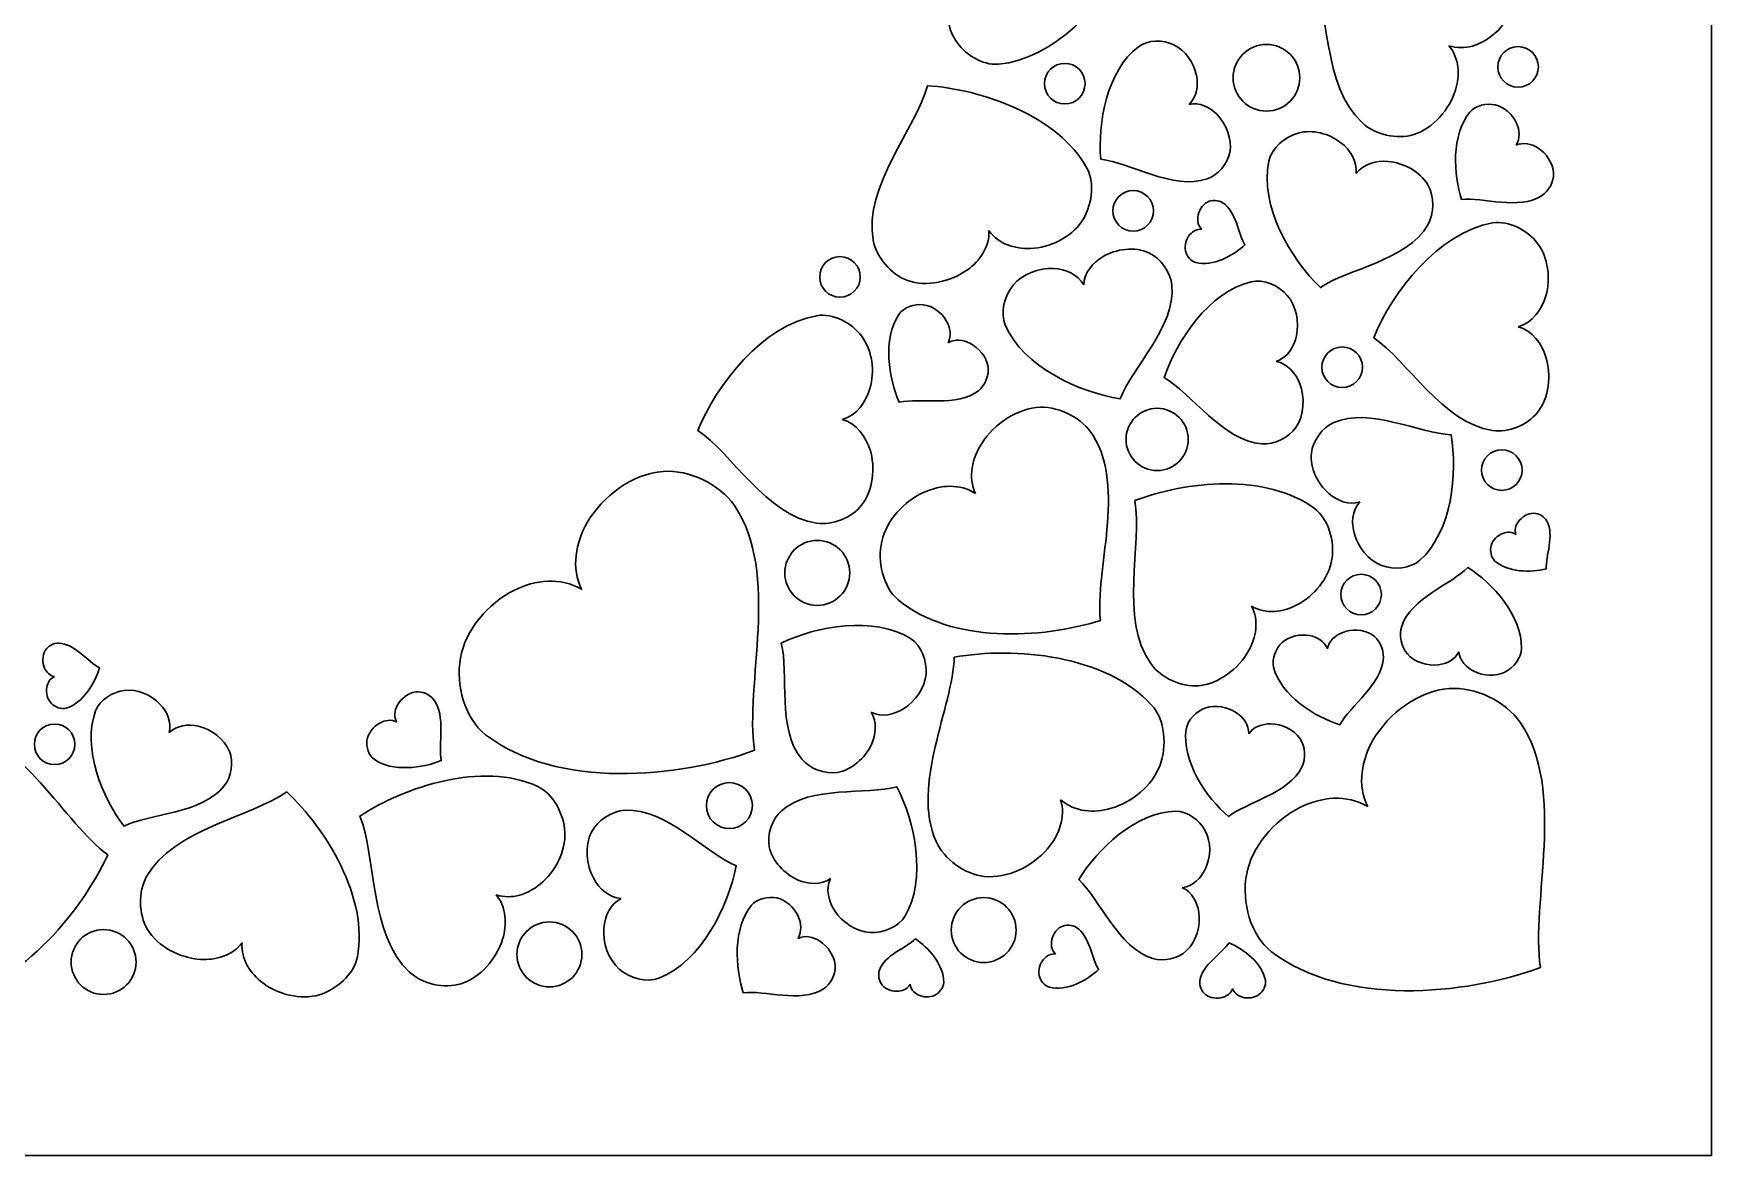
# Model space of a CAD drawing. Header units: millimetres. Extents: x -53 to 54, y -72 to 72.
# Drawn here: x -8.8 to 53.7, y -71.8 to -30 of the extents above; entities that cross this region are included whole.
import ezdxf

# ---------------------------------------------------------------- set-up
doc = ezdxf.new("R2010")
doc.units = ezdxf.units.MM
doc.header["$MEASUREMENT"] = 0
doc.layers.add('layer 1', color=7, linetype='Continuous')

msp = doc.modelspace()

# ---------------------------------------------------------------- linework, layer by layer
at = {"layer": 'layer 1', "lineweight": 30}
for points, knots in [([(-53.4818, 0.0166), (-53.4818, 0.0166), (53.7115, 0.0166), (53.7115, 0.0166), (53.7115, 0.0166), (53.7115, 0.0166), (53.7115, -71.8259), (53.7115, -71.8259), (53.7115, -71.8259), (53.7115, -71.8259), (-53.4818, -71.8259), (-53.4818, -71.8259), (-53.4818, -71.8259), (-53.4818, -71.8259), (-53.4818, 0.0166), (-53.4818, 0.0166)], [0, 0, 0, 0, 0.2, 0.2, 0.2, 0.2, 0.4, 0.4, 0.4, 0.4, 0.6, 0.6, 0.6, 0.6, 1, 1, 1, 1]), ([(26.5342, -27.2411), (25.9676, -27.3639), (25.6025, -27.7936), (25.4028, -28.3065), (25.4028, -28.3065), (25.1644, -28.9196), (25.1933, -29.7201), (25.5461, -30.2757), (25.5461, -30.2757), (25.8756, -30.7922), (26.5409, -31.2279), (27.153, -31.1739), (27.153, -31.1739), (29.1966, -30.9975), (31.0857, -28.9292), (31.925, -27.288), (31.925, -27.288), (30.7591, -26.3564), (29.6319, -23.894), (27.8088, -23.4735), (27.8088, -23.4735), (27.2232, -23.3387), (26.4943, -23.5602), (26.0809, -23.9987), (26.0809, -23.9987), (25.6025, -24.5043), (25.4441, -25.3492), (25.5916, -26.0297), (25.5916, -26.0297), (25.6992, -26.5299), (26.0202, -27.0619), (26.5342, -27.2411)], [0, 0, 0, 0, 0.1111111, 0.1111111, 0.1111111, 0.1111111, 0.2222222, 0.2222222, 0.2222222, 0.2222222, 0.3333333, 0.3333333, 0.3333333, 0.3333333, 0.4444444, 0.4444444, 0.4444444, 0.4444444, 0.5555556, 0.5555556, 0.5555556, 0.5555556, 0.6666667, 0.6666667, 0.6666667, 0.6666667, 0.7777778, 0.7777778, 0.7777778, 0.7777778, 1, 1, 1, 1]), ([(43.9318, -30.4877), (44.5326, -30.674), (45.1101, -30.4645), (45.5733, -30.0856), (45.5733, -30.0856), (46.1271, -29.6333), (46.5296, -28.8618), (46.4923, -28.1478), (46.4923, -28.1478), (46.4577, -27.4824), (46.0622, -26.7148), (45.4561, -26.4364), (45.4561, -26.4364), (43.4277, -25.509), (40.5335, -26.4502), (38.8592, -27.554), (38.8592, -27.554), (39.4628, -29.0586), (39.2081, -31.9913), (40.7074, -33.365), (40.7074, -33.365), (41.1897, -33.8074), (41.9972, -33.9894), (42.6226, -33.7964), (42.6226, -33.7964), (43.3462, -33.5731), (43.9484, -32.8609), (44.1745, -32.1373), (44.1745, -32.1373), (44.341, -31.6068), (44.322, -30.9315), (43.9318, -30.4877)], [0, 0, 0, 0, 0.1111111, 0.1111111, 0.1111111, 0.1111111, 0.2222222, 0.2222222, 0.2222222, 0.2222222, 0.3333333, 0.3333333, 0.3333333, 0.3333333, 0.4444444, 0.4444444, 0.4444444, 0.4444444, 0.5555556, 0.5555556, 0.5555556, 0.5555556, 0.6666667, 0.6666667, 0.6666667, 0.6666667, 0.7777778, 0.7777778, 0.7777778, 0.7777778, 1, 1, 1, 1]), ([(34.2498, -32.6707), (34.5461, -32.3797), (34.6026, -31.9789), (34.5267, -31.5902), (34.5267, -31.5902), (34.4357, -31.1273), (34.1105, -30.6532), (33.6832, -30.4521), (33.6832, -30.4521), (33.2853, -30.2644), (32.7145, -30.2563), (32.3646, -30.5237), (32.3646, -30.5237), (31.1933, -31.4152), (30.8406, -33.3939), (30.9619, -34.7116), (30.9619, -34.7116), (32.027, -34.8287), (33.6557, -35.8898), (34.9222, -35.4446), (34.9222, -35.4446), (35.33, -35.3014), (35.687, -34.8879), (35.7699, -34.4635), (35.7699, -34.4635), (35.8648, -33.9728), (35.6362, -33.3996), (35.2859, -33.0426), (35.2859, -33.0426), (35.0284, -32.7808), (34.6287, -32.5825), (34.2498, -32.6707)], [0, 0, 0, 0, 0.1111111, 0.1111111, 0.1111111, 0.1111111, 0.2222222, 0.2222222, 0.2222222, 0.2222222, 0.3333333, 0.3333333, 0.3333333, 0.3333333, 0.4444444, 0.4444444, 0.4444444, 0.4444444, 0.5555556, 0.5555556, 0.5555556, 0.5555556, 0.6666667, 0.6666667, 0.6666667, 0.6666667, 0.7777778, 0.7777778, 0.7777778, 0.7777778, 1, 1, 1, 1]), ([(38.3755, -31.6798), (38.3755, -32.3659), (37.8189, -32.9216), (37.1341, -32.9216), (37.1341, -32.9216), (36.4476, -32.9216), (35.8909, -32.3659), (35.8909, -31.6798), (35.8909, -31.6798), (35.8909, -30.9936), (36.4476, -30.4384), (37.1341, -30.4384), (37.1341, -30.4384), (37.8189, -30.4384), (38.3755, -30.9936), (38.3755, -31.6798)], [0, 0, 0, 0, 0.2, 0.2, 0.2, 0.2, 0.4, 0.4, 0.4, 0.4, 0.6, 0.6, 0.6, 0.6, 1, 1, 1, 1]), ([(47.2627, -31.2762), (47.2627, -31.6935), (46.9251, -32.0326), (46.5074, -32.0326), (46.5074, -32.0326), (46.0897, -32.0326), (45.7511, -31.6935), (45.7511, -31.2762), (45.7511, -31.2762), (45.7511, -30.8585), (46.0897, -30.5209), (46.5074, -30.5209), (46.5074, -30.5209), (46.9251, -30.5209), (47.2627, -30.8585), (47.2627, -31.2762)], [0, 0, 0, 0, 0.2, 0.2, 0.2, 0.2, 0.4, 0.4, 0.4, 0.4, 0.6, 0.6, 0.6, 0.6, 1, 1, 1, 1]), ([(30.3774, -31.9003), (30.3774, -32.318), (30.0398, -32.6556), (29.6224, -32.6556), (29.6224, -32.6556), (29.2047, -32.6556), (28.8657, -32.318), (28.8657, -31.9003), (28.8657, -31.9003), (28.8657, -31.4826), (29.2047, -31.1439), (29.6224, -31.1439), (29.6224, -31.1439), (30.0398, -31.1439), (30.3774, -31.4826), (30.3774, -31.9003)], [0, 0, 0, 0, 0.2, 0.2, 0.2, 0.2, 0.4, 0.4, 0.4, 0.4, 0.6, 0.6, 0.6, 0.6, 1, 1, 1, 1]), ([(26.7946, -37.3726), (27.1625, -37.8823), (27.7495, -38.0615), (28.3475, -38.0368), (28.3475, -38.0368), (29.0615, -38.009), (29.8468, -37.6343), (30.2465, -37.0416), (30.2465, -37.0416), (30.6201, -36.4892), (30.7647, -35.6376), (30.4479, -35.0506), (30.4479, -35.0506), (29.3854, -33.0895), (26.5053, -32.1013), (24.5043, -31.9775), (24.5043, -31.9775), (24.0828, -33.5428), (22.116, -35.7339), (22.4868, -37.732), (22.4868, -37.732), (22.6067, -38.3759), (23.143, -39.007), (23.7589, -39.2289), (23.7589, -39.2289), (24.4712, -39.4864), (25.3806, -39.2783), (25.9966, -38.8359), (25.9966, -38.8359), (26.4474, -38.512), (26.8387, -37.961), (26.7946, -37.3726)], [0, 0, 0, 0, 0.1111111, 0.1111111, 0.1111111, 0.1111111, 0.2222222, 0.2222222, 0.2222222, 0.2222222, 0.3333333, 0.3333333, 0.3333333, 0.3333333, 0.4444444, 0.4444444, 0.4444444, 0.4444444, 0.5555556, 0.5555556, 0.5555556, 0.5555556, 0.6666667, 0.6666667, 0.6666667, 0.6666667, 0.7777778, 0.7777778, 0.7777778, 0.7777778, 1, 1, 1, 1]), ([(46.433, -34.1961), (46.597, -33.9358), (46.5709, -33.6366), (46.451, -33.3706), (46.451, -33.3706), (46.3078, -33.051), (45.9934, -32.7642), (45.6516, -32.6912), (45.6516, -32.6912), (45.3334, -32.6224), (44.9213, -32.712), (44.7132, -32.9628), (44.7132, -32.9628), (44.0186, -33.8035), (44.0958, -35.289), (44.4045, -36.219), (44.4045, -36.219), (45.1916, -36.1241), (46.5434, -36.6158), (47.3827, -36.0828), (47.3827, -36.0828), (47.6525, -35.9103), (47.8399, -35.5522), (47.8289, -35.2323), (47.8289, -35.2323), (47.8152, -34.8632), (47.5548, -34.4882), (47.2419, -34.29), (47.2419, -34.29), (47.0133, -34.145), (46.6909, -34.0681), (46.433, -34.1961)], [0, 0, 0, 0, 0.1111111, 0.1111111, 0.1111111, 0.1111111, 0.2222222, 0.2222222, 0.2222222, 0.2222222, 0.3333333, 0.3333333, 0.3333333, 0.3333333, 0.4444444, 0.4444444, 0.4444444, 0.4444444, 0.5555556, 0.5555556, 0.5555556, 0.5555556, 0.6666667, 0.6666667, 0.6666667, 0.6666667, 0.7777778, 0.7777778, 0.7777778, 0.7777778, 1, 1, 1, 1]), ([(40.477, -35.2488), (40.5158, -34.7722), (40.265, -34.3792), (39.9066, -34.0984), (39.9066, -34.0984), (39.4794, -33.7633), (38.8416, -33.5925), (38.3177, -33.7386), (38.3177, -33.7386), (37.8298, -33.8737), (37.3257, -34.2953), (37.2209, -34.7899), (37.2209, -34.7899), (36.8681, -36.4479), (38.0464, -38.4376), (39.1418, -39.4959), (39.1418, -39.4959), (40.1574, -38.7988), (42.3746, -38.5025), (43.1451, -37.163), (43.1451, -37.163), (43.3931, -36.7316), (43.3931, -36.1033), (43.1479, -35.6718), (43.1479, -35.6718), (42.8625, -35.1719), (42.2328, -34.8438), (41.6595, -34.7955), (41.6595, -34.7955), (41.239, -34.7609), (40.7416, -34.8865), (40.477, -35.2488)], [0, 0, 0, 0, 0.1111111, 0.1111111, 0.1111111, 0.1111111, 0.2222222, 0.2222222, 0.2222222, 0.2222222, 0.3333333, 0.3333333, 0.3333333, 0.3333333, 0.4444444, 0.4444444, 0.4444444, 0.4444444, 0.5555556, 0.5555556, 0.5555556, 0.5555556, 0.6666667, 0.6666667, 0.6666667, 0.6666667, 0.7777778, 0.7777778, 0.7777778, 0.7777778, 1, 1, 1, 1]), ([(32.9269, -36.6395), (32.9269, -37.0568), (32.5879, -37.3944), (32.1702, -37.3944), (32.1702, -37.3944), (31.7528, -37.3944), (31.4138, -37.0568), (31.4138, -36.6395), (31.4138, -36.6395), (31.4138, -36.2218), (31.7528, -35.8828), (32.1702, -35.8828), (32.1702, -35.8828), (32.5879, -35.8828), (32.9269, -36.2218), (32.9269, -36.6395)], [0, 0, 0, 0, 0.2, 0.2, 0.2, 0.2, 0.4, 0.4, 0.4, 0.4, 0.6, 0.6, 0.6, 0.6, 1, 1, 1, 1]), ([(34.7306, -37.3242), (34.5504, -37.3024), (34.3959, -37.3916), (34.2816, -37.5239), (34.2816, -37.5239), (34.1464, -37.6812), (34.0706, -37.9222), (34.1189, -38.125), (34.1189, -38.125), (34.1616, -38.3138), (34.3147, -38.5134), (34.502, -38.5618), (34.502, -38.5618), (35.1303, -38.7244), (35.9103, -38.3067), (36.3319, -37.906), (36.3319, -37.906), (36.0825, -37.5048), (36.0056, -36.6532), (35.5064, -36.3361), (35.5064, -36.3361), (35.3466, -36.2341), (35.1056, -36.2246), (34.936, -36.3114), (34.936, -36.3114), (34.7405, -36.4119), (34.6054, -36.6462), (34.5779, -36.8653), (34.5779, -36.8653), (34.5571, -37.0251), (34.5969, -37.218), (34.7306, -37.3242)], [0, 0, 0, 0, 0.1111111, 0.1111111, 0.1111111, 0.1111111, 0.2222222, 0.2222222, 0.2222222, 0.2222222, 0.3333333, 0.3333333, 0.3333333, 0.3333333, 0.4444444, 0.4444444, 0.4444444, 0.4444444, 0.5555556, 0.5555556, 0.5555556, 0.5555556, 0.6666667, 0.6666667, 0.6666667, 0.6666667, 0.7777778, 0.7777778, 0.7777778, 0.7777778, 1, 1, 1, 1]), ([(46.506, -40.9568), (47.0588, -40.7871), (47.388, -40.3285), (47.5439, -39.7993), (47.5439, -39.7993), (47.7284, -39.1682), (47.6331, -38.3744), (47.2338, -37.8506), (47.2338, -37.8506), (46.863, -37.3627), (46.1628, -36.9852), (45.5581, -37.09), (45.5581, -37.09), (43.5363, -37.4385), (41.8275, -39.6571), (41.129, -41.3646), (41.129, -41.3646), (42.3704, -42.1943), (43.7004, -44.5533), (45.551, -44.8179), (45.551, -44.8179), (46.1479, -44.9033), (46.8546, -44.6211), (47.231, -44.1498), (47.231, -44.1498), (47.6635, -43.6054), (47.7503, -42.751), (47.5464, -42.0839), (47.5464, -42.0839), (47.3975, -41.595), (47.0324, -41.0919), (46.506, -40.9568)], [0, 0, 0, 0, 0.1111111, 0.1111111, 0.1111111, 0.1111111, 0.2222222, 0.2222222, 0.2222222, 0.2222222, 0.3333333, 0.3333333, 0.3333333, 0.3333333, 0.4444444, 0.4444444, 0.4444444, 0.4444444, 0.5555556, 0.5555556, 0.5555556, 0.5555556, 0.6666667, 0.6666667, 0.6666667, 0.6666667, 0.7777778, 0.7777778, 0.7777778, 0.7777778, 1, 1, 1, 1]), ([(30.3308, -39.3982), (30.0881, -38.9862), (29.6566, -38.8098), (29.2019, -38.7865), (29.2019, -38.7865), (28.6604, -38.7586), (28.0402, -38.9876), (27.6959, -39.4077), (27.6959, -39.4077), (27.3749, -39.8007), (27.2066, -40.4343), (27.4052, -40.9003), (27.4052, -40.9003), (28.0734, -42.4575), (30.1833, -43.404), (31.6879, -43.6386), (31.6879, -43.6386), (32.1166, -42.4822), (33.7566, -40.9624), (33.6145, -39.4243), (33.6145, -39.4243), (33.5689, -38.9297), (33.2066, -38.4157), (32.7561, -38.2048), (32.7561, -38.2048), (32.2351, -37.961), (31.5324, -38.0545), (31.0364, -38.3455), (31.0364, -38.3455), (30.6723, -38.5604), (30.3375, -38.9491), (30.3308, -39.3982)], [0, 0, 0, 0, 0.1111111, 0.1111111, 0.1111111, 0.1111111, 0.2222222, 0.2222222, 0.2222222, 0.2222222, 0.3333333, 0.3333333, 0.3333333, 0.3333333, 0.4444444, 0.4444444, 0.4444444, 0.4444444, 0.5555556, 0.5555556, 0.5555556, 0.5555556, 0.6666667, 0.6666667, 0.6666667, 0.6666667, 0.7777778, 0.7777778, 0.7777778, 0.7777778, 1, 1, 1, 1]), ([(22.0031, -39.099), (22.0031, -39.5167), (21.6641, -39.8558), (21.2468, -39.8558), (21.2468, -39.8558), (20.8291, -39.8558), (20.4915, -39.5167), (20.4915, -39.099), (20.4915, -39.099), (20.4915, -38.6817), (20.8291, -38.3427), (21.2468, -38.3427), (21.2468, -38.3427), (21.6641, -38.3427), (22.0031, -38.6817), (22.0031, -39.099)], [0, 0, 0, 0, 0.2, 0.2, 0.2, 0.2, 0.4, 0.4, 0.4, 0.4, 0.6, 0.6, 0.6, 0.6, 1, 1, 1, 1]), ([(37.5021, -42.2494), (37.925, -42.0881), (38.1579, -41.7121), (38.2531, -41.2916), (38.2531, -41.2916), (38.3646, -40.7885), (38.2489, -40.1726), (37.9113, -39.7856), (37.9113, -39.7856), (37.5941, -39.4229), (37.0293, -39.164), (36.5623, -39.2768), (36.5623, -39.2768), (35.0009, -39.6547), (33.7799, -41.4764), (33.3238, -42.8448), (33.3238, -42.8448), (34.3352, -43.429), (35.4969, -45.2025), (36.9563, -45.3143), (36.9563, -45.3143), (37.4262, -45.3499), (37.9649, -45.0938), (38.2323, -44.7065), (38.2323, -44.7065), (38.5438, -44.257), (38.5671, -43.586), (38.3727, -43.0763), (38.3727, -43.0763), (38.2309, -42.7013), (37.9194, -42.3266), (37.5021, -42.2494)], [0, 0, 0, 0, 0.1111111, 0.1111111, 0.1111111, 0.1111111, 0.2222222, 0.2222222, 0.2222222, 0.2222222, 0.3333333, 0.3333333, 0.3333333, 0.3333333, 0.4444444, 0.4444444, 0.4444444, 0.4444444, 0.5555556, 0.5555556, 0.5555556, 0.5555556, 0.6666667, 0.6666667, 0.6666667, 0.6666667, 0.7777778, 0.7777778, 0.7777778, 0.7777778, 1, 1, 1, 1]), ([(21.3265, -44.4115), (21.8804, -44.2408), (22.2084, -43.7818), (22.3644, -43.2541), (22.3644, -43.2541), (22.5503, -42.6229), (22.4536, -41.8278), (22.0557, -41.3039), (22.0557, -41.3039), (21.6835, -40.8164), (20.9832, -40.4385), (20.38, -40.5433), (20.38, -40.5433), (18.3568, -40.8919), (16.648, -43.1105), (15.9509, -44.8179), (15.9509, -44.8179), (17.1909, -45.6477), (18.5209, -48.0067), (20.3729, -48.2713), (20.3729, -48.2713), (20.9684, -48.357), (21.6765, -48.0758), (22.0515, -47.6045), (22.0515, -47.6045), (22.4854, -47.0588), (22.5722, -46.2043), (22.3683, -45.5372), (22.3683, -45.5372), (22.218, -45.0497), (21.8528, -44.5452), (21.3265, -44.4115)], [0, 0, 0, 0, 0.1111111, 0.1111111, 0.1111111, 0.1111111, 0.2222222, 0.2222222, 0.2222222, 0.2222222, 0.3333333, 0.3333333, 0.3333333, 0.3333333, 0.4444444, 0.4444444, 0.4444444, 0.4444444, 0.5555556, 0.5555556, 0.5555556, 0.5555556, 0.6666667, 0.6666667, 0.6666667, 0.6666667, 0.7777778, 0.7777778, 0.7777778, 0.7777778, 1, 1, 1, 1]), ([(25.272, -41.5547), (25.4095, -41.2806), (25.3545, -40.9857), (25.2085, -40.7321), (25.2085, -40.7321), (25.0349, -40.429), (24.6945, -40.174), (24.3473, -40.1355), (24.3473, -40.1355), (24.0235, -40.0981), (23.621, -40.229), (23.4389, -40.4992), (23.4389, -40.4992), (22.8314, -41.4034), (23.0558, -42.8748), (23.4555, -43.7695), (23.4555, -43.7695), (24.2288, -43.597), (25.6233, -43.9526), (26.4047, -43.3394), (26.4047, -43.3394), (26.657, -43.1408), (26.8069, -42.7662), (26.7642, -42.449), (26.7642, -42.449), (26.7148, -42.0825), (26.4185, -41.7354), (26.0876, -41.5685), (26.0876, -41.5685), (25.8452, -41.4475), (25.5171, -41.402), (25.272, -41.5547)], [0, 0, 0, 0, 0.1111111, 0.1111111, 0.1111111, 0.1111111, 0.2222222, 0.2222222, 0.2222222, 0.2222222, 0.3333333, 0.3333333, 0.3333333, 0.3333333, 0.4444444, 0.4444444, 0.4444444, 0.4444444, 0.5555556, 0.5555556, 0.5555556, 0.5555556, 0.6666667, 0.6666667, 0.6666667, 0.6666667, 0.7777778, 0.7777778, 0.7777778, 0.7777778, 1, 1, 1, 1]), ([(40.7113, -42.4642), (40.7113, -42.8819), (40.3737, -43.2209), (39.9563, -43.2209), (39.9563, -43.2209), (39.5386, -43.2209), (39.1996, -42.8819), (39.1996, -42.4642), (39.1996, -42.4642), (39.1996, -42.0469), (39.5386, -41.7093), (39.9563, -41.7093), (39.9563, -41.7093), (40.3737, -41.7093), (40.7113, -42.0469), (40.7113, -42.4642)], [0, 0, 0, 0, 0.2, 0.2, 0.2, 0.2, 0.4, 0.4, 0.4, 0.4, 0.6, 0.6, 0.6, 0.6, 1, 1, 1, 1]), ([(26.2957, -47.1703), (25.6964, -46.7871), (25.0046, -46.8436), (24.3858, -47.1166), (24.3858, -47.1166), (23.6457, -47.4433), (22.9761, -48.1654), (22.8025, -48.955), (22.8025, -48.955), (22.6385, -49.6908), (22.841, -50.6472), (23.4185, -51.1309), (23.4185, -51.1309), (25.3517, -52.7515), (28.7899, -52.5928), (30.9467, -51.8929), (30.9467, -51.8929), (30.74, -50.0697), (31.8975, -46.9484), (30.6765, -45.0014), (30.6765, -45.0014), (30.2839, -44.3741), (29.457, -43.9332), (28.7168, -43.9554), (28.7168, -43.9554), (27.8614, -43.9815), (26.9903, -44.5795), (26.5257, -45.2991), (26.5257, -45.2991), (26.1867, -45.8283), (26.0036, -46.5709), (26.2957, -47.1703)], [0, 0, 0, 0, 0.1111111, 0.1111111, 0.1111111, 0.1111111, 0.2222222, 0.2222222, 0.2222222, 0.2222222, 0.3333333, 0.3333333, 0.3333333, 0.3333333, 0.4444444, 0.4444444, 0.4444444, 0.4444444, 0.5555556, 0.5555556, 0.5555556, 0.5555556, 0.6666667, 0.6666667, 0.6666667, 0.6666667, 0.7777778, 0.7777778, 0.7777778, 0.7777778, 1, 1, 1, 1]), ([(34.2223, -45.1527), (34.2223, -45.7923), (33.7026, -46.3119), (33.0634, -46.3119), (33.0634, -46.3119), (32.4224, -46.3119), (31.9031, -45.7923), (31.9031, -45.1527), (31.9031, -45.1527), (31.9031, -44.5121), (32.4224, -43.9938), (33.0634, -43.9938), (33.0634, -43.9938), (33.7026, -43.9938), (34.2223, -44.5121), (34.2223, -45.1527)], [0, 0, 0, 0, 0.2, 0.2, 0.2, 0.2, 0.4, 0.4, 0.4, 0.4, 0.6, 0.6, 0.6, 0.6, 1, 1, 1, 1]), ([(40.6164, -47.4832), (40.3201, -47.8264), (40.2925, -48.2674), (40.4097, -48.6819), (40.4097, -48.6819), (40.5487, -49.1783), (40.9431, -49.6647), (41.4253, -49.8464), (41.4253, -49.8464), (41.8744, -50.0161), (42.4946, -49.9745), (42.853, -49.6535), (42.853, -49.6535), (44.0489, -48.5828), (44.2599, -46.4001), (44.0133, -44.9777), (44.0133, -44.9777), (42.8445, -44.9435), (40.9815, -43.9321), (39.6434, -44.5258), (39.6434, -44.5258), (39.212, -44.716), (38.8606, -45.1982), (38.8084, -45.6671), (38.8084, -45.6671), (38.7463, -46.2086), (39.0455, -46.8108), (39.4575, -47.1688), (39.4575, -47.1688), (39.7591, -47.431), (40.211, -47.6126), (40.6164, -47.4832)], [0, 0, 0, 0, 0.1111111, 0.1111111, 0.1111111, 0.1111111, 0.2222222, 0.2222222, 0.2222222, 0.2222222, 0.3333333, 0.3333333, 0.3333333, 0.3333333, 0.4444444, 0.4444444, 0.4444444, 0.4444444, 0.5555556, 0.5555556, 0.5555556, 0.5555556, 0.6666667, 0.6666667, 0.6666667, 0.6666667, 0.7777778, 0.7777778, 0.7777778, 0.7777778, 1, 1, 1, 1]), ([(46.6591, -46.2954), (46.6591, -46.7127), (46.3201, -47.0503), (45.9024, -47.0503), (45.9024, -47.0503), (45.4851, -47.0503), (45.1461, -46.7127), (45.1461, -46.2954), (45.1461, -46.2954), (45.1461, -45.8777), (45.4851, -45.5387), (45.9024, -45.5387), (45.9024, -45.5387), (46.3201, -45.5387), (46.6591, -45.8777), (46.6591, -46.2954)], [0, 0, 0, 0, 0.2, 0.2, 0.2, 0.2, 0.4, 0.4, 0.4, 0.4, 0.6, 0.6, 0.6, 0.6, 1, 1, 1, 1]), ([(11.6336, -50.7421), (10.8176, -50.268), (9.9053, -50.3812), (9.1006, -50.7781), (9.1006, -50.7781), (8.1386, -51.2533), (7.2926, -52.2471), (7.1067, -53.3026), (7.1067, -53.3026), (6.9314, -54.2879), (7.2542, -55.5434), (8.0465, -56.1523), (8.0465, -56.1523), (10.6991, -58.1893), (15.2467, -57.7839), (18.0633, -56.7341), (18.0633, -56.7341), (17.6858, -54.3306), (19.0419, -50.129), (17.3137, -47.6183), (17.3137, -47.6183), (16.757, -46.8108), (15.6365, -46.2745), (14.6583, -46.3448), (14.6583, -46.3448), (13.5255, -46.4291), (12.4051, -47.2694), (11.8318, -48.2494), (11.8318, -48.2494), (11.4117, -48.9687), (11.2117, -49.9635), (11.6336, -50.7421)], [0, 0, 0, 0, 0.1111111, 0.1111111, 0.1111111, 0.1111111, 0.2222222, 0.2222222, 0.2222222, 0.2222222, 0.3333333, 0.3333333, 0.3333333, 0.3333333, 0.4444444, 0.4444444, 0.4444444, 0.4444444, 0.5555556, 0.5555556, 0.5555556, 0.5555556, 0.6666667, 0.6666667, 0.6666667, 0.6666667, 0.7777778, 0.7777778, 0.7777778, 0.7777778, 1, 1, 1, 1]), ([(36.5799, -51.368), (37.1285, -51.6752), (37.7363, -51.5909), (38.2683, -51.3182), (38.2683, -51.3182), (38.9047, -50.993), (39.46, -50.322), (39.5746, -49.6164), (39.5746, -49.6164), (39.6805, -48.9592), (39.4547, -48.1252), (38.9199, -47.7255), (38.9199, -47.7255), (37.1313, -46.3931), (34.1038, -46.706), (32.2351, -47.4334), (32.2351, -47.4334), (32.5106, -49.0322), (31.6452, -51.846), (32.8221, -53.5037), (32.8221, -53.5037), (33.201, -54.0385), (33.9535, -54.3842), (34.6054, -54.3278), (34.6054, -54.3278), (35.3589, -54.2618), (36.0977, -53.6899), (36.4712, -53.0313), (36.4712, -53.0313), (36.7439, -52.5473), (36.8681, -51.8834), (36.5799, -51.368)], [0, 0, 0, 0, 0.1111111, 0.1111111, 0.1111111, 0.1111111, 0.2222222, 0.2222222, 0.2222222, 0.2222222, 0.3333333, 0.3333333, 0.3333333, 0.3333333, 0.4444444, 0.4444444, 0.4444444, 0.4444444, 0.5555556, 0.5555556, 0.5555556, 0.5555556, 0.6666667, 0.6666667, 0.6666667, 0.6666667, 0.7777778, 0.7777778, 0.7777778, 0.7777778, 1, 1, 1, 1]), ([(46.4302, -48.6946), (46.2813, -48.587), (46.1038, -48.5923), (45.9412, -48.653), (45.9412, -48.653), (45.7468, -48.726), (45.5648, -48.9024), (45.5084, -49.1024), (45.5084, -49.1024), (45.4561, -49.2883), (45.4946, -49.5363), (45.635, -49.67), (45.635, -49.67), (46.1077, -50.1124), (46.9939, -50.1209), (47.5562, -49.972), (47.5562, -49.972), (47.5298, -49.5021), (47.8702, -48.7179), (47.5852, -48.1997), (47.5852, -48.1997), (47.4927, -48.0331), (47.2874, -47.909), (47.0973, -47.9033), (47.0973, -47.9033), (46.8768, -47.898), (46.6454, -48.0398), (46.5155, -48.2176), (46.5155, -48.2176), (46.4206, -48.3485), (46.3642, -48.5359), (46.4302, -48.6946)], [0, 0, 0, 0, 0.1111111, 0.1111111, 0.1111111, 0.1111111, 0.2222222, 0.2222222, 0.2222222, 0.2222222, 0.3333333, 0.3333333, 0.3333333, 0.3333333, 0.4444444, 0.4444444, 0.4444444, 0.4444444, 0.5555556, 0.5555556, 0.5555556, 0.5555556, 0.6666667, 0.6666667, 0.6666667, 0.6666667, 0.7777778, 0.7777778, 0.7777778, 0.7777778, 1, 1, 1, 1]), ([(21.6119, -50.1248), (21.6119, -50.7933), (21.0704, -51.3348), (20.4019, -51.3348), (20.4019, -51.3348), (19.7337, -51.3348), (19.1918, -50.7933), (19.1918, -50.1248), (19.1918, -50.1248), (19.1918, -49.4566), (19.7337, -48.9151), (20.4019, -48.9151), (20.4019, -48.9151), (21.0704, -48.9151), (21.6119, -49.4566), (21.6119, -50.1248)], [0, 0, 0, 0, 0.2, 0.2, 0.2, 0.2, 0.4, 0.4, 0.4, 0.4, 0.6, 0.6, 0.6, 0.6, 1, 1, 1, 1]), ([(44.304, -53.0669), (44.3424, -53.4045), (44.5728, -53.643), (44.8621, -53.7891), (44.8621, -53.7891), (45.2067, -53.964), (45.6752, -53.993), (46.0209, -53.8194), (46.0209, -53.8194), (46.342, -53.6554), (46.6341, -53.2917), (46.6383, -52.9318), (46.6383, -52.9318), (46.6521, -51.726), (45.5525, -50.5036), (44.6416, -49.918), (44.6416, -49.918), (44.0299, -50.5467), (42.5263, -51.0632), (42.175, -52.1053), (42.175, -52.1053), (42.0617, -52.44), (42.1499, -52.8782), (42.3831, -53.1456), (42.3831, -53.1456), (42.6516, -53.4543), (43.1352, -53.5947), (43.542, -53.5478), (43.542, -53.5478), (43.8408, -53.5135), (44.1703, -53.3562), (44.304, -53.0669)], [0, 0, 0, 0, 0.1111111, 0.1111111, 0.1111111, 0.1111111, 0.2222222, 0.2222222, 0.2222222, 0.2222222, 0.3333333, 0.3333333, 0.3333333, 0.3333333, 0.4444444, 0.4444444, 0.4444444, 0.4444444, 0.5555556, 0.5555556, 0.5555556, 0.5555556, 0.6666667, 0.6666667, 0.6666667, 0.6666667, 0.7777778, 0.7777778, 0.7777778, 0.7777778, 1, 1, 1, 1]), ([(41.4168, -50.9309), (41.4168, -51.3486), (41.0792, -51.6876), (40.6619, -51.6876), (40.6619, -51.6876), (40.2442, -51.6876), (39.9052, -51.3486), (39.9052, -50.9309), (39.9052, -50.9309), (39.9052, -50.5135), (40.2442, -50.1759), (40.6619, -50.1759), (40.6619, -50.1759), (41.0792, -50.1759), (41.4168, -50.5135), (41.4168, -50.9309)], [0, 0, 0, 0, 0.2, 0.2, 0.2, 0.2, 0.4, 0.4, 0.4, 0.4, 0.6, 0.6, 0.6, 0.6, 1, 1, 1, 1]), ([(22.4028, -55.3187), (22.8135, -55.5089), (23.2449, -55.4136), (23.6114, -55.1892), (23.6114, -55.1892), (24.051, -54.919), (24.4105, -54.4064), (24.4532, -53.8924), (24.4532, -53.8924), (24.4934, -53.4141), (24.2838, -52.8285), (23.8774, -52.5723), (23.8774, -52.5723), (22.5185, -51.7151), (20.362, -52.1106), (19.061, -52.7374), (19.061, -52.7374), (19.3492, -53.8702), (18.886, -55.9403), (19.8244, -57.0646), (19.8244, -57.0646), (20.1263, -57.4259), (20.6859, -57.6322), (21.1501, -57.5553), (21.1501, -57.5553), (21.6888, -57.4657), (22.1866, -57.0138), (22.418, -56.5189), (22.418, -56.5189), (22.5859, -56.1566), (22.6385, -55.6729), (22.4028, -55.3187)], [0, 0, 0, 0, 0.1111111, 0.1111111, 0.1111111, 0.1111111, 0.2222222, 0.2222222, 0.2222222, 0.2222222, 0.3333333, 0.3333333, 0.3333333, 0.3333333, 0.4444444, 0.4444444, 0.4444444, 0.4444444, 0.5555556, 0.5555556, 0.5555556, 0.5555556, 0.6666667, 0.6666667, 0.6666667, 0.6666667, 0.7777778, 0.7777778, 0.7777778, 0.7777778, 1, 1, 1, 1]), ([(39.4035, -52.9569), (39.2864, -52.6715), (39.0289, -52.5198), (38.7421, -52.4619), (38.7421, -52.4619), (38.3992, -52.3931), (37.9829, -52.4813), (37.7254, -52.717), (37.7254, -52.717), (37.4841, -52.9375), (37.3172, -53.3248), (37.4015, -53.6402), (37.4015, -53.6402), (37.6813, -54.6929), (38.935, -55.4937), (39.871, -55.7816), (39.871, -55.7816), (40.2513, -55.0873), (41.4377, -54.2727), (41.4913, -53.2807), (41.4913, -53.2807), (41.5079, -52.9607), (41.3262, -52.5999), (41.0588, -52.4235), (41.0588, -52.4235), (40.7501, -52.2196), (40.2939, -52.2139), (39.9507, -52.3533), (39.9507, -52.3533), (39.6985, -52.4552), (39.449, -52.6715), (39.4035, -52.9569)], [0, 0, 0, 0, 0.1111111, 0.1111111, 0.1111111, 0.1111111, 0.2222222, 0.2222222, 0.2222222, 0.2222222, 0.3333333, 0.3333333, 0.3333333, 0.3333333, 0.4444444, 0.4444444, 0.4444444, 0.4444444, 0.5555556, 0.5555556, 0.5555556, 0.5555556, 0.6666667, 0.6666667, 0.6666667, 0.6666667, 0.7777778, 0.7777778, 0.7777778, 0.7777778, 1, 1, 1, 1]), ([(-8.0161, -53.9863), (-8.1841, -54.0593), (-8.2694, -54.2163), (-8.2998, -54.387), (-8.2998, -54.387), (-8.3344, -54.5923), (-8.2751, -54.8379), (-8.1319, -54.9878), (-8.1319, -54.9878), (-7.9967, -55.1272), (-7.7639, -55.2196), (-7.5776, -55.1656), (-7.5776, -55.1656), (-6.9564, -54.9825), (-6.5003, -54.223), (-6.3443, -53.6624), (-6.3443, -53.6624), (-6.7634, -53.4472), (-7.2665, -52.7554), (-7.8574, -52.7403), (-7.8574, -52.7403), (-8.0475, -52.735), (-8.2599, -52.8493), (-8.3605, -53.0105), (-8.3605, -53.0105), (-8.4762, -53.1978), (-8.4723, -53.4695), (-8.3841, -53.6705), (-8.3841, -53.6705), (-8.3192, -53.818), (-8.1869, -53.9626), (-8.0161, -53.9863)], [0, 0, 0, 0, 0.1111111, 0.1111111, 0.1111111, 0.1111111, 0.2222222, 0.2222222, 0.2222222, 0.2222222, 0.3333333, 0.3333333, 0.3333333, 0.3333333, 0.4444444, 0.4444444, 0.4444444, 0.4444444, 0.5555556, 0.5555556, 0.5555556, 0.5555556, 0.6666667, 0.6666667, 0.6666667, 0.6666667, 0.7777778, 0.7777778, 0.7777778, 0.7777778, 1, 1, 1, 1]), ([(29.4665, -58.5777), (30.0069, -59.0395), (30.6998, -59.0793), (31.3503, -58.8934), (31.3503, -58.8934), (32.1275, -58.6701), (32.8895, -58.0471), (33.1707, -57.2893), (33.1707, -57.2893), (33.4328, -56.581), (33.3636, -55.6066), (32.8567, -55.0471), (32.8567, -55.0471), (31.1644, -53.1784), (27.7344, -52.8658), (25.5034, -53.2655), (25.5034, -53.2655), (25.4593, -55.0996), (23.8855, -58.0333), (24.8296, -60.1295), (24.8296, -60.1295), (25.134, -60.8048), (25.8921, -61.353), (26.6277, -61.4316), (26.6277, -61.4316), (27.4796, -61.5241), (28.4247, -61.0514), (28.9814, -60.4008), (28.9814, -60.4008), (29.391, -59.9228), (29.6732, -59.213), (29.4665, -58.5777)], [0, 0, 0, 0, 0.1111111, 0.1111111, 0.1111111, 0.1111111, 0.2222222, 0.2222222, 0.2222222, 0.2222222, 0.3333333, 0.3333333, 0.3333333, 0.3333333, 0.4444444, 0.4444444, 0.4444444, 0.4444444, 0.5555556, 0.5555556, 0.5555556, 0.5555556, 0.6666667, 0.6666667, 0.6666667, 0.6666667, 0.7777778, 0.7777778, 0.7777778, 0.7777778, 1, 1, 1, 1]), ([(40.9127, -58.8299), (40.0982, -58.3558), (39.1845, -58.469), (38.3798, -58.8659), (38.3798, -58.8659), (37.4192, -59.3411), (36.5732, -60.3349), (36.3859, -61.3904), (36.3859, -61.3904), (36.212, -62.3757), (36.5333, -63.6309), (37.3271, -64.2401), (37.3271, -64.2401), (39.9796, -66.2767), (44.5273, -65.8717), (47.3424, -64.8215), (47.3424, -64.8215), (46.965, -62.4184), (48.3225, -58.2182), (46.5942, -55.7061), (46.5942, -55.7061), (46.0375, -54.8982), (44.9171, -54.3623), (43.9388, -54.4325), (43.9388, -54.4325), (42.8061, -54.5165), (41.6857, -55.3572), (41.1124, -56.3372), (41.1124, -56.3372), (40.6922, -57.0565), (40.4922, -58.0513), (40.9127, -58.8299)], [0, 0, 0, 0, 0.1111111, 0.1111111, 0.1111111, 0.1111111, 0.2222222, 0.2222222, 0.2222222, 0.2222222, 0.3333333, 0.3333333, 0.3333333, 0.3333333, 0.4444444, 0.4444444, 0.4444444, 0.4444444, 0.5555556, 0.5555556, 0.5555556, 0.5555556, 0.6666667, 0.6666667, 0.6666667, 0.6666667, 0.7777778, 0.7777778, 0.7777778, 0.7777778, 1, 1, 1, 1]), ([(-3.7412, -56.074), (-3.6477, -55.6687), (-3.8142, -55.2993), (-4.0858, -55.0129), (-4.0858, -55.0129), (-4.4111, -54.6696), (-4.9389, -54.4435), (-5.4074, -54.5027), (-5.4074, -54.5027), (-5.8441, -54.5567), (-6.3292, -54.8555), (-6.4837, -55.269), (-6.4837, -55.269), (-6.9949, -56.6483), (-6.2343, -58.5089), (-5.4253, -59.5577), (-5.4253, -59.5577), (-4.4633, -59.0864), (-2.5206, -59.1111), (-1.688, -58.057), (-1.688, -58.057), (-1.4206, -57.718), (-1.3409, -57.1775), (-1.4979, -56.7739), (-1.4979, -56.7739), (-1.6813, -56.3093), (-2.1801, -55.947), (-2.6666, -55.8341), (-2.6666, -55.8341), (-3.0247, -55.7502), (-3.4685, -55.7953), (-3.7412, -56.074)], [0, 0, 0, 0, 0.1111111, 0.1111111, 0.1111111, 0.1111111, 0.2222222, 0.2222222, 0.2222222, 0.2222222, 0.3333333, 0.3333333, 0.3333333, 0.3333333, 0.4444444, 0.4444444, 0.4444444, 0.4444444, 0.5555556, 0.5555556, 0.5555556, 0.5555556, 0.6666667, 0.6666667, 0.6666667, 0.6666667, 0.7777778, 0.7777778, 0.7777778, 0.7777778, 1, 1, 1, 1]), ([(4.7308, -55.6838), (4.5226, -55.5724), (4.2969, -55.6094), (4.0997, -55.717), (4.0997, -55.717), (3.864, -55.8451), (3.6629, -56.1001), (3.6269, -56.3661), (3.6269, -56.3661), (3.5927, -56.6127), (3.6848, -56.9228), (3.8887, -57.0674), (3.8887, -57.0674), (4.5696, -57.5497), (5.6995, -57.4036), (6.3913, -57.1158), (6.3913, -57.1158), (6.2742, -56.5189), (6.5719, -55.4591), (6.1172, -54.8502), (6.1172, -54.8502), (5.9697, -54.653), (5.6857, -54.5306), (5.442, -54.5581), (5.442, -54.5581), (5.1608, -54.5895), (4.8892, -54.81), (4.7555, -55.0598), (4.7555, -55.0598), (4.6577, -55.2429), (4.6179, -55.4923), (4.7308, -55.6824), (4.7308, -55.6824), (4.7308, -55.6824), (4.7308, -55.6838), (4.7308, -55.6838)], [0, 0, 0, 0, 0.1, 0.1, 0.1, 0.1, 0.2, 0.2, 0.2, 0.2, 0.3, 0.3, 0.3, 0.3, 0.4, 0.4, 0.4, 0.4, 0.5, 0.5, 0.5, 0.5, 0.6, 0.6, 0.6, 0.6, 0.7, 0.7, 0.7, 0.7, 0.8, 0.8, 0.8, 0.8, 1, 1, 1, 1]), ([(36.4755, -56.1248), (36.4808, -55.7844), (36.2839, -55.517), (36.0179, -55.3353), (36.0179, -55.3353), (35.6994, -55.1162), (35.2379, -55.0252), (34.8728, -55.1518), (34.8728, -55.1518), (34.5324, -55.2704), (34.1948, -55.5928), (34.1422, -55.9498), (34.1422, -55.9498), (33.9686, -57.1419), (34.8975, -58.5004), (35.723, -59.2007), (35.723, -59.2007), (36.412, -58.6592), (37.972, -58.3463), (38.457, -57.3609), (38.457, -57.3609), (38.6126, -57.0441), (38.5851, -56.5975), (38.3893, -56.3012), (38.3893, -56.3012), (38.1649, -55.9608), (37.7031, -55.7569), (37.2939, -55.7487), (37.2939, -55.7487), (36.9934, -55.7431), (36.6462, -55.8546), (36.4755, -56.1248)], [0, 0, 0, 0, 0.1111111, 0.1111111, 0.1111111, 0.1111111, 0.2222222, 0.2222222, 0.2222222, 0.2222222, 0.3333333, 0.3333333, 0.3333333, 0.3333333, 0.4444444, 0.4444444, 0.4444444, 0.4444444, 0.5555556, 0.5555556, 0.5555556, 0.5555556, 0.6666667, 0.6666667, 0.6666667, 0.6666667, 0.7777778, 0.7777778, 0.7777778, 0.7777778, 1, 1, 1, 1]), ([(-13.1561, -60.846), (-13.8977, -61.0376), (-14.3591, -61.6246), (-14.5962, -62.3122), (-14.5962, -62.3122), (-14.8787, -63.1349), (-14.8001, -64.1904), (-14.3041, -64.9058), (-14.3041, -64.9058), (-13.8423, -65.5726), (-12.9413, -66.113), (-12.1348, -66.0107), (-12.1348, -66.0107), (-9.4438, -65.6706), (-7.0541, -62.8413), (-6.0304, -60.6284), (-6.0304, -60.6284), (-7.6193, -59.4582), (-9.2357, -56.2627), (-11.6663, -55.8024), (-11.6663, -55.8024), (-12.4477, -55.6535), (-13.3999, -55.9844), (-13.9238, -56.5838), (-13.9238, -56.5838), (-14.5288, -57.2784), (-14.6939, -58.4027), (-14.4653, -59.2942), (-14.4653, -59.2942), (-14.2956, -59.9503), (-13.8437, -60.6365), (-13.1561, -60.846)], [0, 0, 0, 0, 0.1111111, 0.1111111, 0.1111111, 0.1111111, 0.2222222, 0.2222222, 0.2222222, 0.2222222, 0.3333333, 0.3333333, 0.3333333, 0.3333333, 0.4444444, 0.4444444, 0.4444444, 0.4444444, 0.5555556, 0.5555556, 0.5555556, 0.5555556, 0.6666667, 0.6666667, 0.6666667, 0.6666667, 0.7777778, 0.7777778, 0.7777778, 0.7777778, 1, 1, 1, 1]), ([(-7.2538, -56.5107), (-7.2538, -56.9281), (-7.5918, -57.2671), (-8.0091, -57.2671), (-8.0091, -57.2671), (-8.4268, -57.2671), (-8.7658, -56.9281), (-8.7658, -56.5107), (-8.7658, -56.5107), (-8.7658, -56.0931), (-8.4268, -55.754), (-8.0091, -55.754), (-8.0091, -55.754), (-7.5918, -55.754), (-7.2538, -56.0931), (-7.2538, -56.5107)], [0, 0, 0, 0, 0.2, 0.2, 0.2, 0.2, 0.4, 0.4, 0.4, 0.4, 0.6, 0.6, 0.6, 0.6, 1, 1, 1, 1]), ([(8.4378, -62.1206), (9.0385, -62.3065), (9.6146, -62.0973), (10.0789, -61.7185), (10.0789, -61.7185), (10.6331, -61.2662), (11.0339, -60.4947), (10.9982, -59.7806), (10.9982, -59.7806), (10.9637, -59.1153), (10.5682, -58.3463), (9.9618, -58.0693), (9.9618, -58.0693), (7.9333, -57.1419), (5.038, -58.0831), (3.3652, -59.1855), (3.3652, -59.1855), (3.9688, -60.6915), (3.7137, -63.6242), (5.2116, -64.9979), (5.2116, -64.9979), (5.6942, -65.4403), (6.5031, -65.6223), (7.1286, -65.4293), (7.1286, -65.4293), (7.8522, -65.206), (8.4543, -64.4923), (8.6801, -63.7702), (8.6801, -63.7702), (8.8456, -63.2396), (8.8276, -62.5644), (8.4378, -62.1206)], [0, 0, 0, 0, 0.1111111, 0.1111111, 0.1111111, 0.1111111, 0.2222222, 0.2222222, 0.2222222, 0.2222222, 0.3333333, 0.3333333, 0.3333333, 0.3333333, 0.4444444, 0.4444444, 0.4444444, 0.4444444, 0.5555556, 0.5555556, 0.5555556, 0.5555556, 0.6666667, 0.6666667, 0.6666667, 0.6666667, 0.7777778, 0.7777778, 0.7777778, 0.7777778, 1, 1, 1, 1]), ([(17.9822, -58.7929), (17.9822, -59.2666), (17.599, -59.6498), (17.1263, -59.6498), (17.1263, -59.6498), (16.6522, -59.6498), (16.2691, -59.2666), (16.2691, -58.7929), (16.2691, -58.7929), (16.2691, -58.3201), (16.6522, -57.937), (17.1263, -57.937), (17.1263, -57.937), (17.599, -57.937), (17.9822, -58.3201), (17.9822, -58.7929)], [0, 0, 0, 0, 0.2, 0.2, 0.2, 0.2, 0.4, 0.4, 0.4, 0.4, 0.6, 0.6, 0.6, 0.6, 1, 1, 1, 1]), ([(20.8883, -61.5117), (20.7105, -61.9291), (20.8181, -62.3577), (21.0552, -62.7175), (21.0552, -62.7175), (21.3388, -63.1472), (21.8627, -63.4919), (22.3767, -63.518), (22.3767, -63.518), (22.8561, -63.5427), (23.4351, -63.3155), (23.6788, -62.9006), (23.6788, -62.9006), (24.492, -61.5156), (24.0302, -59.3728), (23.3634, -58.0926), (23.3634, -58.0926), (22.2402, -58.415), (20.1567, -58.0168), (19.0624, -58.9897), (19.0624, -58.9897), (18.711, -59.304), (18.5209, -59.8688), (18.6133, -60.3306), (18.6133, -60.3306), (18.7205, -60.8665), (19.1865, -61.3505), (19.6882, -61.5653), (19.6882, -61.5653), (20.0561, -61.7223), (20.5423, -61.7583), (20.8883, -61.5117)], [0, 0, 0, 0, 0.1111111, 0.1111111, 0.1111111, 0.1111111, 0.2222222, 0.2222222, 0.2222222, 0.2222222, 0.3333333, 0.3333333, 0.3333333, 0.3333333, 0.4444444, 0.4444444, 0.4444444, 0.4444444, 0.5555556, 0.5555556, 0.5555556, 0.5555556, 0.6666667, 0.6666667, 0.6666667, 0.6666667, 0.7777778, 0.7777778, 0.7777778, 0.7777778, 1, 1, 1, 1]), ([(-1.028, -63.9011), (-1.0692, -64.528), (-0.7302, -65.0395), (-0.2536, -65.4018), (-0.2536, -65.4018), (0.3158, -65.8343), (1.1603, -66.0439), (1.8465, -65.8414), (1.8465, -65.8414), (2.486, -65.6526), (3.139, -65.0875), (3.2675, -64.4331), (3.2675, -64.4331), (3.6947, -62.2434), (2.1001, -59.6498), (0.6354, -58.2813), (0.6354, -58.2813), (-0.6861, -59.2211), (-3.5965, -59.6607), (-4.5819, -61.4398), (-4.5819, -61.4398), (-4.899, -62.012), (-4.8867, -62.8399), (-4.5515, -63.4037), (-4.5515, -63.4037), (-4.1659, -64.0542), (-3.3306, -64.4729), (-2.5756, -64.5227), (-2.5756, -64.5227), (-2.0214, -64.5597), (-1.3684, -64.3833), (-1.028, -63.9011)], [0, 0, 0, 0, 0.1111111, 0.1111111, 0.1111111, 0.1111111, 0.2222222, 0.2222222, 0.2222222, 0.2222222, 0.3333333, 0.3333333, 0.3333333, 0.3333333, 0.4444444, 0.4444444, 0.4444444, 0.4444444, 0.5555556, 0.5555556, 0.5555556, 0.5555556, 0.6666667, 0.6666667, 0.6666667, 0.6666667, 0.7777778, 0.7777778, 0.7777778, 0.7777778, 1, 1, 1, 1]), ([(13.0997, -62.2501), (12.6806, -62.479), (12.4891, -62.9034), (12.4506, -63.3568), (12.4506, -63.3568), (12.4051, -63.8983), (12.6132, -64.5255), (13.0225, -64.8836), (13.0225, -64.8836), (13.4028, -65.217), (14.0311, -65.4075), (14.5038, -65.2226), (14.5038, -65.2226), (16.0818, -64.6081), (17.0988, -62.5313), (17.3824, -61.0348), (17.3824, -61.0348), (16.243, -60.5677), (14.7782, -58.8782), (13.2362, -58.9693), (13.2362, -58.9693), (12.7399, -58.9982), (12.2135, -59.3425), (11.9874, -59.7849), (11.9874, -59.7849), (11.7257, -60.2975), (11.7973, -61.0044), (12.0717, -61.5089), (12.0717, -61.5089), (12.2728, -61.8807), (12.6517, -62.2282), (13.0997, -62.2501)], [0, 0, 0, 0, 0.1111111, 0.1111111, 0.1111111, 0.1111111, 0.2222222, 0.2222222, 0.2222222, 0.2222222, 0.3333333, 0.3333333, 0.3333333, 0.3333333, 0.4444444, 0.4444444, 0.4444444, 0.4444444, 0.5555556, 0.5555556, 0.5555556, 0.5555556, 0.6666667, 0.6666667, 0.6666667, 0.6666667, 0.7777778, 0.7777778, 0.7777778, 0.7777778, 1, 1, 1, 1]), ([(33.999, -61.8532), (34.4096, -61.7939), (34.6936, -61.5047), (34.8615, -61.1462), (34.8615, -61.1462), (35.063, -60.719), (35.082, -60.1458), (34.8562, -59.7313), (34.8562, -59.7313), (34.6467, -59.3439), (34.192, -58.9992), (33.7524, -59.0063), (33.7524, -59.0063), (32.2792, -59.031), (30.824, -60.4174), (30.1407, -61.5516), (30.1407, -61.5516), (30.9302, -62.2765), (31.6135, -64.0955), (32.898, -64.4867), (32.898, -64.4867), (33.3114, -64.6137), (33.8434, -64.4909), (34.1616, -64.1974), (34.1616, -64.1974), (34.5296, -63.8584), (34.6837, -63.2619), (34.6135, -62.7669), (34.6135, -62.7669), (34.5613, -62.4046), (34.3574, -62.0063), (33.999, -61.8532)], [0, 0, 0, 0, 0.1111111, 0.1111111, 0.1111111, 0.1111111, 0.2222222, 0.2222222, 0.2222222, 0.2222222, 0.3333333, 0.3333333, 0.3333333, 0.3333333, 0.4444444, 0.4444444, 0.4444444, 0.4444444, 0.5555556, 0.5555556, 0.5555556, 0.5555556, 0.6666667, 0.6666667, 0.6666667, 0.6666667, 0.7777778, 0.7777778, 0.7777778, 0.7777778, 1, 1, 1, 1]), ([(19.673, -63.7399), (19.8367, -63.4795), (19.8106, -63.1804), (19.6907, -62.9144), (19.6907, -62.9144), (19.5474, -62.5948), (19.2345, -62.3079), (18.893, -62.2349), (18.893, -62.2349), (18.5731, -62.1661), (18.161, -62.2557), (17.9532, -62.5066), (17.9532, -62.5066), (17.2586, -63.3472), (17.3359, -64.8328), (17.6446, -65.7627), (17.6446, -65.7627), (18.4313, -65.6678), (19.7845, -66.1596), (20.6224, -65.6265), (20.6224, -65.6265), (20.8926, -65.454), (21.0799, -65.0959), (21.069, -64.776), (21.069, -64.776), (21.0552, -64.407), (20.7945, -64.032), (20.4819, -63.8337), (20.4819, -63.8337), (20.253, -63.6887), (19.932, -63.6118), (19.673, -63.7399)], [0, 0, 0, 0, 0.1111111, 0.1111111, 0.1111111, 0.1111111, 0.2222222, 0.2222222, 0.2222222, 0.2222222, 0.3333333, 0.3333333, 0.3333333, 0.3333333, 0.4444444, 0.4444444, 0.4444444, 0.4444444, 0.5555556, 0.5555556, 0.5555556, 0.5555556, 0.6666667, 0.6666667, 0.6666667, 0.6666667, 0.7777778, 0.7777778, 0.7777778, 0.7777778, 1, 1, 1, 1]), ([(27.8102, -63.4298), (27.8102, -64.0983), (27.2687, -64.6398), (26.6002, -64.6398), (26.6002, -64.6398), (25.932, -64.6398), (25.3905, -64.0983), (25.3905, -63.4298), (25.3905, -63.4298), (25.3905, -62.7616), (25.932, -62.2198), (26.6002, -62.2198), (26.6002, -62.2198), (27.2687, -62.2198), (27.8102, -62.7616), (27.8102, -63.4298)], [0, 0, 0, 0, 0.2, 0.2, 0.2, 0.2, 0.4, 0.4, 0.4, 0.4, 0.6, 0.6, 0.6, 0.6, 1, 1, 1, 1]), ([(11.6322, -64.3364), (11.6322, -65.0049), (11.0907, -65.5464), (10.4235, -65.5464), (10.4235, -65.5464), (9.755, -65.5464), (9.2135, -65.0049), (9.2135, -64.3364), (9.2135, -64.3364), (9.2135, -63.6683), (9.755, -63.1282), (10.4235, -63.1282), (10.4235, -63.1282), (11.0907, -63.1282), (11.6322, -63.6683), (11.6322, -64.3364)], [0, 0, 0, 0, 0.2, 0.2, 0.2, 0.2, 0.4, 0.4, 0.4, 0.4, 0.6, 0.6, 0.6, 0.6, 1, 1, 1, 1]), ([(-4.9749, -64.6204), (-4.9749, -65.2889), (-5.5164, -65.8304), (-6.1845, -65.8304), (-6.1845, -65.8304), (-6.853, -65.8304), (-7.3946, -65.2889), (-7.3946, -64.6204), (-7.3946, -64.6204), (-7.3946, -63.9533), (-6.853, -63.4118), (-6.1845, -63.4118), (-6.1845, -63.4118), (-5.5164, -63.4118), (-4.9749, -63.9533), (-4.9749, -64.6204)], [0, 0, 0, 0, 0.2, 0.2, 0.2, 0.2, 0.4, 0.4, 0.4, 0.4, 0.6, 0.6, 0.6, 0.6, 1, 1, 1, 1]), ([(23.8566, -65.4473), (23.876, -65.629), (23.9984, -65.7588), (24.153, -65.8385), (24.153, -65.8385), (24.3375, -65.9338), (24.5897, -65.9518), (24.7756, -65.8594), (24.7756, -65.8594), (24.9495, -65.7726), (25.1093, -65.5782), (25.1122, -65.3838), (25.1122, -65.3838), (25.1245, -64.7361), (24.5389, -64.0732), (24.0496, -63.755), (24.0496, -63.755), (23.7187, -64.0912), (22.9073, -64.3629), (22.7157, -64.921), (22.7157, -64.921), (22.6536, -65.1012), (22.6992, -65.3369), (22.8216, -65.4815), (22.8216, -65.4815), (22.9652, -65.6498), (23.2255, -65.7271), (23.4446, -65.7034), (23.4446, -65.7034), (23.6044, -65.6858), (23.7836, -65.6029), (23.8566, -65.4473)], [0, 0, 0, 0, 0.1111111, 0.1111111, 0.1111111, 0.1111111, 0.2222222, 0.2222222, 0.2222222, 0.2222222, 0.3333333, 0.3333333, 0.3333333, 0.3333333, 0.4444444, 0.4444444, 0.4444444, 0.4444444, 0.5555556, 0.5555556, 0.5555556, 0.5555556, 0.6666667, 0.6666667, 0.6666667, 0.6666667, 0.7777778, 0.7777778, 0.7777778, 0.7777778, 1, 1, 1, 1]), ([(29.2806, -64.3227), (29.0985, -64.2994), (28.9458, -64.389), (28.8315, -64.5213), (28.8315, -64.5213), (28.6964, -64.6783), (28.6205, -64.9196), (28.6675, -65.1221), (28.6675, -65.1221), (28.7115, -65.3108), (28.8643, -65.5108), (29.052, -65.5588), (29.052, -65.5588), (29.6789, -65.7214), (30.4603, -65.3041), (30.8818, -64.903), (30.8818, -64.903), (30.6324, -64.5033), (30.5552, -63.6503), (30.0563, -63.3335), (30.0563, -63.3335), (29.8965, -63.2315), (29.6556, -63.2216), (29.4859, -63.3084), (29.4859, -63.3084), (29.2901, -63.409), (29.1553, -63.6446), (29.1275, -63.8626), (29.1275, -63.8626), (29.107, -64.0224), (29.1469, -64.2154), (29.2806, -64.3227)], [0, 0, 0, 0, 0.1111111, 0.1111111, 0.1111111, 0.1111111, 0.2222222, 0.2222222, 0.2222222, 0.2222222, 0.3333333, 0.3333333, 0.3333333, 0.3333333, 0.4444444, 0.4444444, 0.4444444, 0.4444444, 0.5555556, 0.5555556, 0.5555556, 0.5555556, 0.6666667, 0.6666667, 0.6666667, 0.6666667, 0.7777778, 0.7777778, 0.7777778, 0.7777778, 1, 1, 1, 1]), ([(35.8743, -65.6043), (35.9283, -65.7793), (36.073, -65.8826), (36.2409, -65.931), (36.2409, -65.931), (36.4395, -65.9902), (36.6917, -65.9585), (36.8558, -65.8333), (36.8558, -65.8333), (37.0099, -65.7147), (37.1285, -65.4942), (37.0953, -65.3027), (37.0953, -65.3027), (36.9838, -64.6645), (36.2825, -64.1258), (35.7421, -63.9067), (35.7421, -63.9067), (35.4817, -64.2994), (34.7363, -64.7195), (34.6534, -65.3051), (34.6534, -65.3051), (34.6273, -65.4942), (34.7169, -65.7172), (34.8658, -65.8343), (34.8658, -65.8343), (35.0379, -65.9722), (35.3081, -65.9984), (35.5191, -65.9338), (35.5191, -65.9338), (35.6733, -65.8869), (35.8317, -65.7712), (35.8743, -65.6043)], [0, 0, 0, 0, 0.1111111, 0.1111111, 0.1111111, 0.1111111, 0.2222222, 0.2222222, 0.2222222, 0.2222222, 0.3333333, 0.3333333, 0.3333333, 0.3333333, 0.4444444, 0.4444444, 0.4444444, 0.4444444, 0.5555556, 0.5555556, 0.5555556, 0.5555556, 0.6666667, 0.6666667, 0.6666667, 0.6666667, 0.7777778, 0.7777778, 0.7777778, 0.7777778, 1, 1, 1, 1])]:
    msp.add_open_spline(points, degree=3, knots=knots, dxfattribs=at)

doc.saveas('drawing.dxf')
